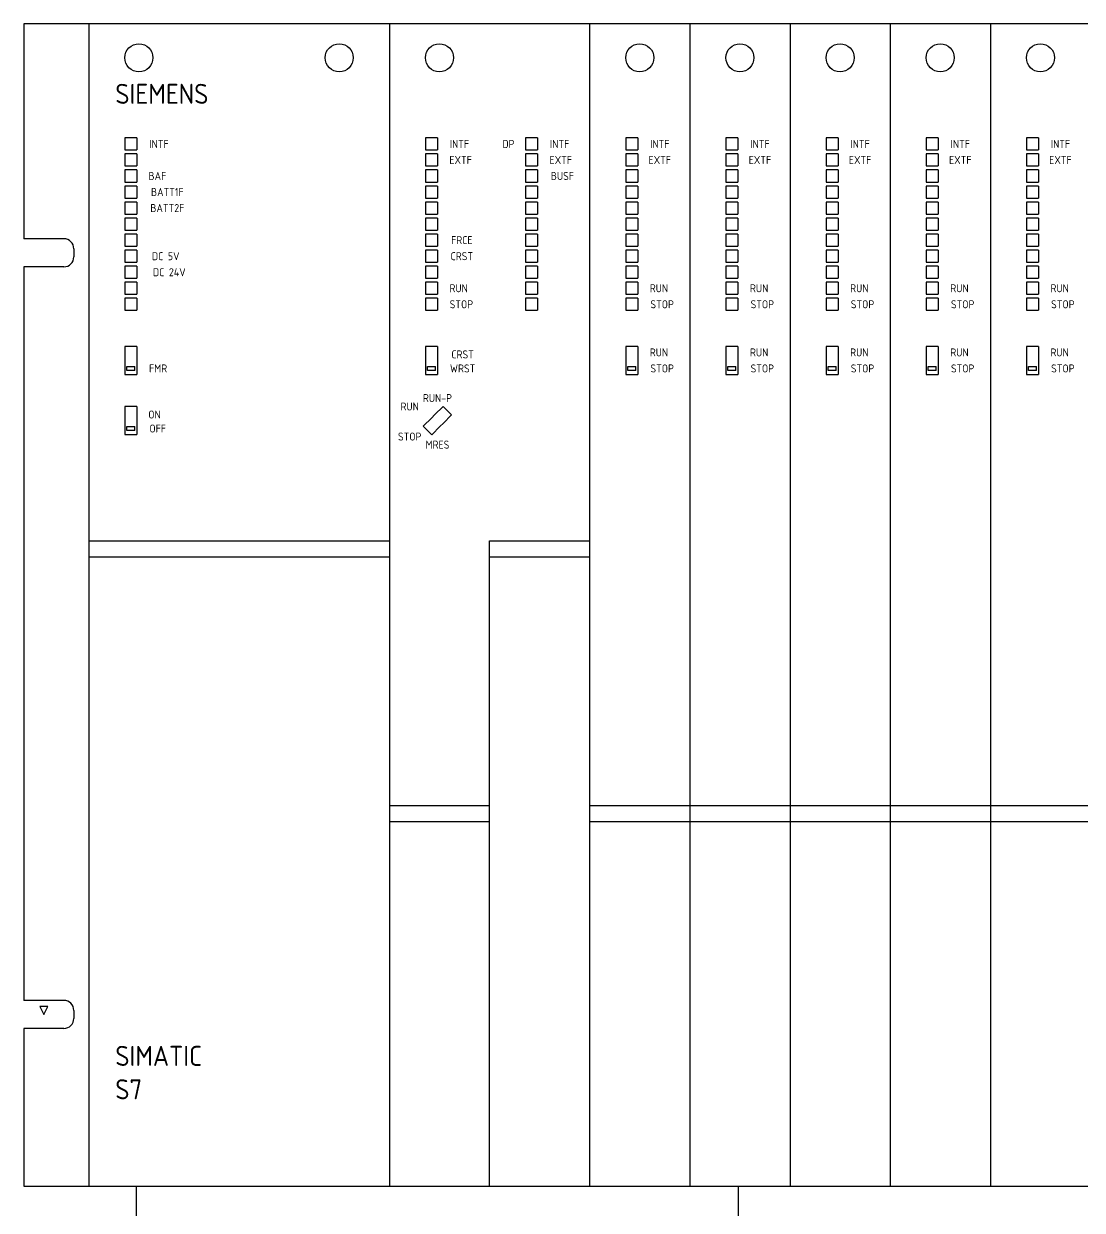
# Model space of a CAD drawing. Extents: x 0 to 34, y 0 to 22.
# Drawn here: x 21.797 to 22.811, y 18.123 to 19.259 of the extents above; entities that cross this region are included whole.
import ezdxf

# ---------------------------------------------------------------- set-up
doc = ezdxf.new("R2010")
doc.units = 0
doc.header["$LTSCALE"] = 0.375
doc.header["$MEASUREMENT"] = 0
doc.layers.get('0').update_dxf_attribs({"color": 4})
for name, color, linetype in [('INSERT_POINT', 1, 'Continuous'), ('OBJ', 7, 'Continuous'), ('TEXT', 7, 'Continuous')]:
    doc.layers.add(name, color=color, linetype=linetype)
doc.styles.get("Standard").update_dxf_attribs({"font": 'isocp.shx'})

# ---------------------------------------------------------------- blocks, each defined once
blk = doc.blocks.new('INSPOINT')
at = {"layer": 'INSERT_POINT', "linetype": 'Continuous'}
for p, q in [((1, 2), (-1, 2)), ((-1, 2), (0, 0)), ((0, 0), (1, 2))]:
    blk.add_line(p, q, dxfattribs=at)
blk = doc.blocks.new('A$C65E74766')
at = {"layer": 'OBJ'}
for p, q in [((1.31361, 0.41423), (0, 0.41423)), ((0, 0.41423), (0, 0.26817)), ((0.04424, 0.41423), (0.04424, -0.3753)), ((0.24843, 0.41423), (0.24843, -0.3753)), ((0.38455, 0.41423), (0.38455, -0.3753)), ((0.45262, 0.41423), (0.45262, -0.3753)), ((0.52068, 0.41423), (0.52068, -0.3753)), ((0.58874, 0.41423), (0.58874, -0.3753)), ((0.6568, 0.41423), (0.6568, -0.3753)), ((0.07691, 0.33664), (0.06874, 0.33664)), ((0.06874, 0.33664), (0.06874, 0.32847)), ((0.07691, 0.33664), (0.07691, 0.32847)), ((0.2811, 0.33664), (0.27293, 0.33664)), ((0.27293, 0.33664), (0.27293, 0.32847)), ((0.2811, 0.33664), (0.2811, 0.32847)), ((0.34099, 0.33664), (0.34099, 0.32847)), ((0.34916, 0.33664), (0.34099, 0.33664)), ((0.34916, 0.33664), (0.34916, 0.32847)), ((0.41722, 0.33664), (0.40906, 0.33664)), ((0.40906, 0.33664), (0.40906, 0.32847)), ((0.41722, 0.33664), (0.41722, 0.32847)), ((0.47712, 0.33664), (0.47712, 0.32847)), ((0.48529, 0.33664), (0.47712, 0.33664)), ((0.48529, 0.33664), (0.48529, 0.32847)), ((0.55335, 0.33664), (0.54518, 0.33664)), ((0.54518, 0.33664), (0.54518, 0.32847)), ((0.55335, 0.33664), (0.55335, 0.32847)), ((0.62141, 0.33664), (0.61324, 0.33664)), ((0.61324, 0.33664), (0.61324, 0.32847)), ((0.62141, 0.33664), (0.62141, 0.32847)), ((0.68947, 0.33664), (0.68131, 0.33664)), ((0.68131, 0.33664), (0.68131, 0.32847)), ((0.68947, 0.33664), (0.68947, 0.32847)), ((0.06874, 0.32847), (0.07691, 0.32847)), ((0.07691, 0.32575), (0.06874, 0.32575)), ((0.06874, 0.32575), (0.06874, 0.31758)), ((0.07691, 0.32575), (0.07691, 0.31758)), ((0.27293, 0.32847), (0.2811, 0.32847)), ((0.27293, 0.32575), (0.27293, 0.31758)), ((0.2811, 0.32575), (0.27293, 0.32575)), ((0.2811, 0.32575), (0.2811, 0.31758)), ((0.34099, 0.32847), (0.34916, 0.32847)), ((0.34099, 0.32575), (0.34099, 0.31758)), ((0.34916, 0.32575), (0.34099, 0.32575)), ((0.34916, 0.32575), (0.34916, 0.31758)), ((0.40906, 0.32847), (0.41722, 0.32847)), ((0.40906, 0.32575), (0.40906, 0.31758)), ((0.41722, 0.32575), (0.40906, 0.32575)), ((0.41722, 0.32575), (0.41722, 0.31758)), ((0.47712, 0.32847), (0.48529, 0.32847)), ((0.47712, 0.32575), (0.47712, 0.31758)), ((0.48529, 0.32575), (0.47712, 0.32575)), ((0.48529, 0.32575), (0.48529, 0.31758)), ((0.54518, 0.32847), (0.55335, 0.32847)), ((0.55335, 0.32575), (0.54518, 0.32575)), ((0.54518, 0.32575), (0.54518, 0.31758)), ((0.55335, 0.32575), (0.55335, 0.31758)), ((0.61324, 0.32847), (0.62141, 0.32847)), ((0.61324, 0.32575), (0.61324, 0.31758)), ((0.62141, 0.32575), (0.61324, 0.32575)), ((0.62141, 0.32575), (0.62141, 0.31758)), ((0.68131, 0.32847), (0.68947, 0.32847)), ((0.68947, 0.32575), (0.68131, 0.32575)), ((0.68131, 0.32575), (0.68131, 0.31758)), ((0.68947, 0.32575), (0.68947, 0.31758)), ((0.06874, 0.31758), (0.07691, 0.31758)), ((0.07691, 0.31486), (0.06874, 0.31486)), ((0.06874, 0.31486), (0.06874, 0.30669)), ((0.07691, 0.31486), (0.07691, 0.30669)), ((0.27293, 0.31758), (0.2811, 0.31758)), ((0.27293, 0.31486), (0.27293, 0.30669)), ((0.2811, 0.31486), (0.27293, 0.31486)), ((0.2811, 0.31486), (0.2811, 0.30669)), ((0.34099, 0.31758), (0.34916, 0.31758)), ((0.34916, 0.31486), (0.34099, 0.31486)), ((0.34099, 0.31486), (0.34099, 0.30669)), ((0.34916, 0.31486), (0.34916, 0.30669)), ((0.40906, 0.31758), (0.41722, 0.31758)), ((0.40906, 0.31486), (0.40906, 0.30669)), ((0.41722, 0.31486), (0.40906, 0.31486)), ((0.41722, 0.31486), (0.41722, 0.30669)), ((0.47712, 0.31758), (0.48529, 0.31758)), ((0.48529, 0.31486), (0.47712, 0.31486)), ((0.47712, 0.31486), (0.47712, 0.30669)), ((0.48529, 0.31486), (0.48529, 0.30669)), ((0.54518, 0.31758), (0.55335, 0.31758)), ((0.55335, 0.31486), (0.54518, 0.31486)), ((0.54518, 0.31486), (0.54518, 0.30669)), ((0.55335, 0.31486), (0.55335, 0.30669)), ((0.61324, 0.31758), (0.62141, 0.31758)), ((0.62141, 0.31486), (0.61324, 0.31486)), ((0.61324, 0.31486), (0.61324, 0.30669)), ((0.62141, 0.31486), (0.62141, 0.30669)), ((0.68131, 0.31758), (0.68947, 0.31758)), ((0.68947, 0.31486), (0.68131, 0.31486)), ((0.68131, 0.31486), (0.68131, 0.30669)), ((0.68947, 0.31486), (0.68947, 0.30669)), ((0.06874, 0.30669), (0.07691, 0.30669)), ((0.27293, 0.30669), (0.2811, 0.30669)), ((0.34099, 0.30669), (0.34916, 0.30669)), ((0.40906, 0.30669), (0.41722, 0.30669)), ((0.47712, 0.30669), (0.48529, 0.30669)), ((0.54518, 0.30669), (0.55335, 0.30669)), ((0.61324, 0.30669), (0.62141, 0.30669)), ((0.68131, 0.30669), (0.68947, 0.30669)), ((0.07691, 0.30397), (0.06874, 0.30397)), ((0.06874, 0.30397), (0.06874, 0.2958)), ((0.07691, 0.30397), (0.07691, 0.2958)), ((0.27293, 0.30397), (0.27293, 0.2958)), ((0.2811, 0.30397), (0.27293, 0.30397)), ((0.2811, 0.30397), (0.2811, 0.2958)), ((0.34916, 0.30397), (0.34099, 0.30397)), ((0.34099, 0.30397), (0.34099, 0.2958)), ((0.34916, 0.30397), (0.34916, 0.2958)), ((0.40906, 0.30397), (0.40906, 0.2958)), ((0.41722, 0.30397), (0.40906, 0.30397)), ((0.41722, 0.30397), (0.41722, 0.2958)), ((0.48529, 0.30397), (0.47712, 0.30397)), ((0.47712, 0.30397), (0.47712, 0.2958)), ((0.48529, 0.30397), (0.48529, 0.2958)), ((0.55335, 0.30397), (0.54518, 0.30397)), ((0.54518, 0.30397), (0.54518, 0.2958)), ((0.55335, 0.30397), (0.55335, 0.2958)), ((0.62141, 0.30397), (0.61324, 0.30397)), ((0.61324, 0.30397), (0.61324, 0.2958)), ((0.62141, 0.30397), (0.62141, 0.2958)), ((0.68947, 0.30397), (0.68131, 0.30397)), ((0.68131, 0.30397), (0.68131, 0.2958)), ((0.68947, 0.30397), (0.68947, 0.2958)), ((0.06874, 0.2958), (0.07691, 0.2958)), ((0.07691, 0.29308), (0.06874, 0.29308)), ((0.06874, 0.29308), (0.06874, 0.28491)), ((0.07691, 0.29308), (0.07691, 0.28491)), ((0.27293, 0.2958), (0.2811, 0.2958)), ((0.27293, 0.29308), (0.27293, 0.28491)), ((0.2811, 0.29308), (0.27293, 0.29308)), ((0.2811, 0.29308), (0.2811, 0.28491)), ((0.34099, 0.2958), (0.34916, 0.2958)), ((0.34099, 0.29308), (0.34099, 0.28491)), ((0.34916, 0.29308), (0.34099, 0.29308)), ((0.34916, 0.29308), (0.34916, 0.28491)), ((0.40906, 0.2958), (0.41722, 0.2958)), ((0.40906, 0.29308), (0.40906, 0.28491)), ((0.41722, 0.29308), (0.40906, 0.29308)), ((0.41722, 0.29308), (0.41722, 0.28491)), ((0.47712, 0.2958), (0.48529, 0.2958)), ((0.47712, 0.29308), (0.47712, 0.28491)), ((0.48529, 0.29308), (0.47712, 0.29308)), ((0.48529, 0.29308), (0.48529, 0.28491)), ((0.54518, 0.2958), (0.55335, 0.2958)), ((0.55335, 0.29308), (0.54518, 0.29308)), ((0.54518, 0.29308), (0.54518, 0.28491)), ((0.55335, 0.29308), (0.55335, 0.28491)), ((0.61324, 0.2958), (0.62141, 0.2958)), ((0.61324, 0.29308), (0.61324, 0.28491)), ((0.62141, 0.29308), (0.61324, 0.29308)), ((0.62141, 0.29308), (0.62141, 0.28491)), ((0.68131, 0.2958), (0.68947, 0.2958)), ((0.68947, 0.29308), (0.68131, 0.29308)), ((0.68131, 0.29308), (0.68131, 0.28491)), ((0.68947, 0.29308), (0.68947, 0.28491)), ((0.06874, 0.28491), (0.07691, 0.28491)), ((0.07691, 0.28219), (0.06874, 0.28219)), ((0.06874, 0.28219), (0.06874, 0.27402)), ((0.07691, 0.28219), (0.07691, 0.27402)), ((0.27293, 0.28491), (0.2811, 0.28491)), ((0.27293, 0.28219), (0.27293, 0.27402)), ((0.2811, 0.28219), (0.27293, 0.28219)), ((0.2811, 0.28219), (0.2811, 0.27402)), ((0.34099, 0.28491), (0.34916, 0.28491)), ((0.34916, 0.28219), (0.34099, 0.28219)), ((0.34099, 0.28219), (0.34099, 0.27402)), ((0.34916, 0.28219), (0.34916, 0.27402)), ((0.40906, 0.28491), (0.41722, 0.28491)), ((0.40906, 0.28219), (0.40906, 0.27402)), ((0.41722, 0.28219), (0.40906, 0.28219)), ((0.41722, 0.28219), (0.41722, 0.27402)), ((0.47712, 0.28491), (0.48529, 0.28491)), ((0.48529, 0.28219), (0.47712, 0.28219)), ((0.47712, 0.28219), (0.47712, 0.27402)), ((0.48529, 0.28219), (0.48529, 0.27402)), ((0.54518, 0.28491), (0.55335, 0.28491)), ((0.55335, 0.28219), (0.54518, 0.28219)), ((0.54518, 0.28219), (0.54518, 0.27402)), ((0.55335, 0.28219), (0.55335, 0.27402)), ((0.61324, 0.28491), (0.62141, 0.28491)), ((0.62141, 0.28219), (0.61324, 0.28219)), ((0.61324, 0.28219), (0.61324, 0.27402)), ((0.62141, 0.28219), (0.62141, 0.27402)), ((0.68131, 0.28491), (0.68947, 0.28491)), ((0.68947, 0.28219), (0.68131, 0.28219)), ((0.68131, 0.28219), (0.68131, 0.27402)), ((0.68947, 0.28219), (0.68947, 0.27402)), ((0.06874, 0.27402), (0.07691, 0.27402)), ((0.27293, 0.27402), (0.2811, 0.27402)), ((0.34099, 0.27402), (0.34916, 0.27402)), ((0.40906, 0.27402), (0.41722, 0.27402)), ((0.47712, 0.27402), (0.48529, 0.27402)), ((0.54518, 0.27402), (0.55335, 0.27402)), ((0.61324, 0.27402), (0.62141, 0.27402)), ((0.68131, 0.27402), (0.68947, 0.27402)), ((0.02723, 0.26817), (0, 0.26817)), ((0.06874, 0.2713), (0.06874, 0.26313)), ((0.07691, 0.2713), (0.06874, 0.2713)), ((0.07691, 0.2713), (0.07691, 0.26313)), ((0.27293, 0.2713), (0.27293, 0.26313)), ((0.2811, 0.2713), (0.27293, 0.2713)), ((0.2811, 0.2713), (0.2811, 0.26313)), ((0.34099, 0.2713), (0.34099, 0.26313)), ((0.34916, 0.2713), (0.34099, 0.2713)), ((0.34916, 0.2713), (0.34916, 0.26313)), ((0.40906, 0.2713), (0.40906, 0.26313)), ((0.41722, 0.2713), (0.40906, 0.2713)), ((0.41722, 0.2713), (0.41722, 0.26313)), ((0.47712, 0.2713), (0.47712, 0.26313)), ((0.48529, 0.2713), (0.47712, 0.2713)), ((0.48529, 0.2713), (0.48529, 0.26313)), ((0.55335, 0.2713), (0.54518, 0.2713)), ((0.54518, 0.2713), (0.54518, 0.26313)), ((0.55335, 0.2713), (0.55335, 0.26313)), ((0.61324, 0.2713), (0.61324, 0.26313)), ((0.62141, 0.2713), (0.61324, 0.2713)), ((0.62141, 0.2713), (0.62141, 0.26313)), ((0.68131, 0.2713), (0.68131, 0.26313)), ((0.68947, 0.2713), (0.68131, 0.2713)), ((0.68947, 0.2713), (0.68947, 0.26313)), ((0.03403, 0.26136), (0.03403, 0.25592)), ((0.06874, 0.26313), (0.07691, 0.26313)), ((0.07691, 0.26041), (0.06874, 0.26041)), ((0.06874, 0.26041), (0.06874, 0.25224)), ((0.07691, 0.26041), (0.07691, 0.25224)), ((0.27293, 0.26313), (0.2811, 0.26313)), ((0.2811, 0.26041), (0.27293, 0.26041)), ((0.27293, 0.26041), (0.27293, 0.25224)), ((0.2811, 0.26041), (0.2811, 0.25224)), ((0.34099, 0.26313), (0.34916, 0.26313)), ((0.34916, 0.26041), (0.34099, 0.26041)), ((0.34099, 0.26041), (0.34099, 0.25224)), ((0.34916, 0.26041), (0.34916, 0.25224)), ((0.40906, 0.26313), (0.41722, 0.26313)), ((0.41722, 0.26041), (0.40906, 0.26041)), ((0.40906, 0.26041), (0.40906, 0.25224)), ((0.41722, 0.26041), (0.41722, 0.25224)), ((0.47712, 0.26313), (0.48529, 0.26313)), ((0.48529, 0.26041), (0.47712, 0.26041)), ((0.47712, 0.26041), (0.47712, 0.25224)), ((0.48529, 0.26041), (0.48529, 0.25224)), ((0.54518, 0.26313), (0.55335, 0.26313)), ((0.55335, 0.26041), (0.54518, 0.26041)), ((0.54518, 0.26041), (0.54518, 0.25224)), ((0.55335, 0.26041), (0.55335, 0.25224)), ((0.61324, 0.26313), (0.62141, 0.26313)), ((0.62141, 0.26041), (0.61324, 0.26041)), ((0.61324, 0.26041), (0.61324, 0.25224)), ((0.62141, 0.26041), (0.62141, 0.25224)), ((0.68131, 0.26313), (0.68947, 0.26313)), ((0.68947, 0.26041), (0.68131, 0.26041)), ((0.68131, 0.26041), (0.68131, 0.25224)), ((0.68947, 0.26041), (0.68947, 0.25224)), ((0.06874, 0.25224), (0.07691, 0.25224)), ((0.27293, 0.25224), (0.2811, 0.25224)), ((0.34099, 0.25224), (0.34916, 0.25224)), ((0.40906, 0.25224), (0.41722, 0.25224)), ((0.47712, 0.25224), (0.48529, 0.25224)), ((0.54518, 0.25224), (0.55335, 0.25224)), ((0.61324, 0.25224), (0.62141, 0.25224)), ((0.68131, 0.25224), (0.68947, 0.25224)), ((0, 0.24911), (0, -0.24911)), ((0.02723, 0.24911), (0, 0.24911)), ((0.07691, 0.24952), (0.06874, 0.24952)), ((0.06874, 0.24952), (0.06874, 0.24135)), ((0.07691, 0.24952), (0.07691, 0.24135)), ((0.27293, 0.24952), (0.27293, 0.24135)), ((0.2811, 0.24952), (0.27293, 0.24952)), ((0.2811, 0.24952), (0.2811, 0.24135)), ((0.34916, 0.24952), (0.34099, 0.24952)), ((0.34099, 0.24952), (0.34099, 0.24135)), ((0.34916, 0.24952), (0.34916, 0.24135)), ((0.40906, 0.24952), (0.40906, 0.24135)), ((0.41722, 0.24952), (0.40906, 0.24952)), ((0.41722, 0.24952), (0.41722, 0.24135)), ((0.48529, 0.24952), (0.47712, 0.24952)), ((0.47712, 0.24952), (0.47712, 0.24135)), ((0.48529, 0.24952), (0.48529, 0.24135)), ((0.55335, 0.24952), (0.54518, 0.24952)), ((0.54518, 0.24952), (0.54518, 0.24135)), ((0.55335, 0.24952), (0.55335, 0.24135)), ((0.62141, 0.24952), (0.61324, 0.24952)), ((0.61324, 0.24952), (0.61324, 0.24135)), ((0.62141, 0.24952), (0.62141, 0.24135)), ((0.68947, 0.24952), (0.68131, 0.24952)), ((0.68131, 0.24952), (0.68131, 0.24135)), ((0.68947, 0.24952), (0.68947, 0.24135)), ((0.06874, 0.24135), (0.07691, 0.24135)), ((0.06874, 0.23863), (0.06874, 0.23046)), ((0.07691, 0.23863), (0.06874, 0.23863)), ((0.07691, 0.23863), (0.07691, 0.23046)), ((0.27293, 0.24135), (0.2811, 0.24135)), ((0.27293, 0.23863), (0.27293, 0.23046)), ((0.2811, 0.23863), (0.27293, 0.23863)), ((0.2811, 0.23863), (0.2811, 0.23046)), ((0.34099, 0.24135), (0.34916, 0.24135)), ((0.34099, 0.23863), (0.34099, 0.23046)), ((0.34916, 0.23863), (0.34099, 0.23863)), ((0.34916, 0.23863), (0.34916, 0.23046)), ((0.40906, 0.24135), (0.41722, 0.24135)), ((0.40906, 0.23863), (0.40906, 0.23046)), ((0.41722, 0.23863), (0.40906, 0.23863)), ((0.41722, 0.23863), (0.41722, 0.23046)), ((0.47712, 0.24135), (0.48529, 0.24135)), ((0.47712, 0.23863), (0.47712, 0.23046)), ((0.48529, 0.23863), (0.47712, 0.23863)), ((0.48529, 0.23863), (0.48529, 0.23046)), ((0.54518, 0.24135), (0.55335, 0.24135)), ((0.55335, 0.23863), (0.54518, 0.23863)), ((0.54518, 0.23863), (0.54518, 0.23046)), ((0.55335, 0.23863), (0.55335, 0.23046)), ((0.61324, 0.24135), (0.62141, 0.24135)), ((0.61324, 0.23863), (0.61324, 0.23046)), ((0.62141, 0.23863), (0.61324, 0.23863)), ((0.62141, 0.23863), (0.62141, 0.23046)), ((0.68131, 0.24135), (0.68947, 0.24135)), ((0.68131, 0.23863), (0.68131, 0.23046)), ((0.68947, 0.23863), (0.68131, 0.23863)), ((0.68947, 0.23863), (0.68947, 0.23046)), ((0.06874, 0.23046), (0.07691, 0.23046)), ((0.07691, 0.22774), (0.06874, 0.22774)), ((0.06874, 0.22774), (0.06874, 0.21957)), ((0.07691, 0.22774), (0.07691, 0.21957)), ((0.27293, 0.23046), (0.2811, 0.23046)), ((0.27293, 0.22774), (0.27293, 0.21957)), ((0.2811, 0.22774), (0.27293, 0.22774)), ((0.2811, 0.22774), (0.2811, 0.21957)), ((0.34099, 0.23046), (0.34916, 0.23046)), ((0.34916, 0.22774), (0.34099, 0.22774)), ((0.34099, 0.22774), (0.34099, 0.21957)), ((0.34916, 0.22774), (0.34916, 0.21957)), ((0.40906, 0.23046), (0.41722, 0.23046)), ((0.40906, 0.22774), (0.40906, 0.21957)), ((0.41722, 0.22774), (0.40906, 0.22774)), ((0.41722, 0.22774), (0.41722, 0.21957)), ((0.47712, 0.23046), (0.48529, 0.23046)), ((0.48529, 0.22774), (0.47712, 0.22774)), ((0.47712, 0.22774), (0.47712, 0.21957)), ((0.48529, 0.22774), (0.48529, 0.21957)), ((0.54518, 0.23046), (0.55335, 0.23046)), ((0.55335, 0.22774), (0.54518, 0.22774)), ((0.54518, 0.22774), (0.54518, 0.21957)), ((0.55335, 0.22774), (0.55335, 0.21957)), ((0.61324, 0.23046), (0.62141, 0.23046)), ((0.62141, 0.22774), (0.61324, 0.22774)), ((0.61324, 0.22774), (0.61324, 0.21957)), ((0.62141, 0.22774), (0.62141, 0.21957)), ((0.68131, 0.23046), (0.68947, 0.23046)), ((0.68947, 0.22774), (0.68131, 0.22774)), ((0.68131, 0.22774), (0.68131, 0.21957)), ((0.68947, 0.22774), (0.68947, 0.21957)), ((0.06874, 0.21957), (0.07691, 0.21957)), ((0.27293, 0.21957), (0.2811, 0.21957)), ((0.34099, 0.21957), (0.34916, 0.21957)), ((0.40906, 0.21957), (0.41722, 0.21957)), ((0.47712, 0.21957), (0.48529, 0.21957)), ((0.54518, 0.21957), (0.55335, 0.21957)), ((0.61324, 0.21957), (0.62141, 0.21957)), ((0.68131, 0.21957), (0.68947, 0.21957)), ((0.06874, 0.19507), (0.06874, 0.1869)), ((0.07691, 0.19507), (0.06874, 0.19507)), ((0.07691, 0.19507), (0.07691, 0.1869)), ((0.27293, 0.19507), (0.27293, 0.1869)), ((0.2811, 0.19507), (0.27293, 0.19507)), ((0.2811, 0.19507), (0.2811, 0.1869)), ((0.40906, 0.19507), (0.40906, 0.1869)), ((0.41722, 0.19507), (0.40906, 0.19507)), ((0.41722, 0.19507), (0.41722, 0.1869)), ((0.47712, 0.19507), (0.47712, 0.1869)), ((0.48529, 0.19507), (0.47712, 0.19507)), ((0.48529, 0.19507), (0.48529, 0.1869)), ((0.54518, 0.19507), (0.54518, 0.1869)), ((0.55335, 0.19507), (0.54518, 0.19507)), ((0.55335, 0.19507), (0.55335, 0.1869)), ((0.61324, 0.19507), (0.61324, 0.1869)), ((0.62141, 0.19507), (0.61324, 0.19507)), ((0.62141, 0.19507), (0.62141, 0.1869)), ((0.68131, 0.19507), (0.68131, 0.1869)), ((0.68947, 0.19507), (0.68131, 0.19507)), ((0.68947, 0.19507), (0.68947, 0.1869)), ((0.06874, 0.1869), (0.06874, 0.18418)), ((0.07691, 0.1869), (0.07691, 0.18418)), ((0.27293, 0.1869), (0.27293, 0.18418)), ((0.2811, 0.1869), (0.2811, 0.18418)), ((0.40906, 0.1869), (0.40906, 0.18418)), ((0.41722, 0.1869), (0.41722, 0.18418)), ((0.47712, 0.1869), (0.47712, 0.18418)), ((0.48529, 0.1869), (0.48529, 0.18418)), ((0.54518, 0.1869), (0.54518, 0.18418)), ((0.55335, 0.1869), (0.55335, 0.18418)), ((0.61324, 0.1869), (0.61324, 0.18418)), ((0.62141, 0.1869), (0.62141, 0.18418)), ((0.68131, 0.1869), (0.68131, 0.18418)), ((0.68947, 0.1869), (0.68947, 0.18418)), ((0.06874, 0.18418), (0.06874, 0.17601)), ((0.0701, 0.18145), (0.07555, 0.18145)), ((0.0701, 0.17873), (0.0701, 0.18145)), ((0.07555, 0.17873), (0.0701, 0.17873)), ((0.07555, 0.17873), (0.07555, 0.18145)), ((0.07691, 0.18418), (0.07691, 0.17601)), ((0.27293, 0.18418), (0.27293, 0.17601)), ((0.27429, 0.18145), (0.27974, 0.18145)), ((0.27429, 0.17873), (0.27429, 0.18145)), ((0.27974, 0.17873), (0.27429, 0.17873)), ((0.27974, 0.17873), (0.27974, 0.18145)), ((0.2811, 0.18418), (0.2811, 0.17601)), ((0.40906, 0.18418), (0.40906, 0.17601)), ((0.41042, 0.18145), (0.41586, 0.18145)), ((0.41042, 0.17873), (0.41042, 0.18145)), ((0.41586, 0.17873), (0.41042, 0.17873)), ((0.41586, 0.17873), (0.41586, 0.18145)), ((0.41722, 0.18418), (0.41722, 0.17601)), ((0.47712, 0.18418), (0.47712, 0.17601)), ((0.47848, 0.17873), (0.47848, 0.18145)), ((0.47848, 0.18145), (0.48392, 0.18145)), ((0.48392, 0.17873), (0.47848, 0.17873)), ((0.48392, 0.17873), (0.48392, 0.18145)), ((0.48529, 0.18418), (0.48529, 0.17601)), ((0.54518, 0.18418), (0.54518, 0.17601)), ((0.54654, 0.17873), (0.54654, 0.18145)), ((0.54654, 0.18145), (0.55199, 0.18145)), ((0.55199, 0.17873), (0.54654, 0.17873)), ((0.55199, 0.17873), (0.55199, 0.18145)), ((0.55335, 0.18418), (0.55335, 0.17601)), ((0.61324, 0.18418), (0.61324, 0.17601)), ((0.6146, 0.18145), (0.62005, 0.18145)), ((0.6146, 0.17873), (0.6146, 0.18145)), ((0.62005, 0.17873), (0.6146, 0.17873)), ((0.62005, 0.17873), (0.62005, 0.18145)), ((0.62141, 0.18418), (0.62141, 0.17601)), ((0.68131, 0.18418), (0.68131, 0.17601)), ((0.68267, 0.18145), (0.68811, 0.18145)), ((0.68267, 0.17873), (0.68267, 0.18145)), ((0.68811, 0.17873), (0.68267, 0.17873)), ((0.68811, 0.17873), (0.68811, 0.18145)), ((0.68947, 0.18418), (0.68947, 0.17601)), ((0.06874, 0.17601), (0.07691, 0.17601)), ((0.27293, 0.17601), (0.2811, 0.17601)), ((0.40906, 0.17601), (0.41722, 0.17601)), ((0.47712, 0.17601), (0.48529, 0.17601)), ((0.54518, 0.17601), (0.55335, 0.17601)), ((0.61324, 0.17601), (0.62141, 0.17601)), ((0.68131, 0.17601), (0.68947, 0.17601)), ((0.06874, 0.15423), (0.06874, 0.14606)), ((0.07691, 0.15423), (0.06874, 0.15423)), ((0.07691, 0.15423), (0.07691, 0.14606)), ((0.27917, 0.14855), (0.28495, 0.15433)), ((0.29072, 0.14855), (0.28495, 0.15433)), ((0.06874, 0.14606), (0.06874, 0.14334)), ((0.07691, 0.14606), (0.07691, 0.14334)), ((0.27147, 0.14085), (0.27725, 0.14663)), ((0.27725, 0.14663), (0.27917, 0.14855)), ((0.28495, 0.14278), (0.29072, 0.14855)), ((0.06874, 0.14334), (0.06874, 0.13517)), ((0.0701, 0.14062), (0.07555, 0.14062)), ((0.0701, 0.13789), (0.0701, 0.14062)), ((0.07555, 0.13789), (0.0701, 0.13789)), ((0.07555, 0.13789), (0.07555, 0.14062)), ((0.07691, 0.14334), (0.07691, 0.13517)), ((0.27147, 0.14085), (0.27725, 0.13508)), ((0.27725, 0.13508), (0.28302, 0.14085)), ((0.28302, 0.14085), (0.28495, 0.14278)), ((0.06874, 0.13517), (0.07691, 0.13517)), ((0.04424, 0.06303), (0.24843, 0.06303)), ((0.31649, -0.3753), (0.31649, 0.06303)), ((0.31649, 0.06303), (0.38455, 0.06303)), ((0.04424, 0.05214), (0.24843, 0.05214)), ((0.31649, 0.05214), (0.38455, 0.05214)), ((0.24843, -0.11666), (0.31649, -0.11666)), ((0.38455, -0.11666), (1.26937, -0.11666)), ((0.24843, -0.12755), (0.31649, -0.12755)), ((0.38455, -0.12755), (1.26937, -0.12755)), ((0.02723, -0.24911), (0, -0.24911)), ((0.03403, -0.25592), (0.03403, -0.26136)), ((0, -0.26817), (0, -0.3753)), ((0.02723, -0.26817), (0, -0.26817)), ((0, -0.3753), (1.31361, -0.3753))]:
    blk.add_line(p, q, dxfattribs=at)
for centre in [(0.07827, 0.39109), (0.2144, 0.39109), (0.28246, 0.39109), (0.41858, 0.39109), (0.48665, 0.39109), (0.55471, 0.39109), (0.62277, 0.39109), (0.69083, 0.39109)]:
    blk.add_circle(centre, 0.00953, dxfattribs=at)
for centre, start, end in [((0.02723, 0.26136), 0, 90), ((0.02723, 0.25592), 270, 0), ((0.02723, -0.25592), 0, 90), ((0.02723, -0.26136), 270, 0)]:
    blk.add_arc(centre, 0.00681, start, end, dxfattribs=at)
at = {"layer": 'OBJ', "xscale": 0.002722500000000849, "yscale": 0.002722500000000849, "zscale": 0.002722500000000849}
blk.add_blockref('INSPOINT', (0.01361, -0.25864), dxfattribs=at)
at = {"layer": 'OBJ'}
for s, insert, char_height, width, attachment_point in [('SIEMENS', (0.06223, 0.37339), 0.013613, 0.1576328, 1), ('INTF', (0.09187, 0.33255), 0.005445, 0.0307643, 5), ('INTF', (0.29605, 0.33255), 0.005445, 0.0307643, 5), ('DP', (0.32938, 0.33255), 0.005445, 0.0307643, 5), ('INTF', (0.36412, 0.33255), 0.005445, 0.0307643, 5), ('INTF', (0.43218, 0.33255), 0.005445, 0.0307643, 5), ('INTF', (0.50024, 0.33255), 0.005445, 0.0307643, 5), ('INTF', (0.5683, 0.33255), 0.005445, 0.0307643, 5), ('INTF', (0.63637, 0.33255), 0.005445, 0.0307643, 5), ('INTF', (0.70443, 0.33255), 0.005445, 0.0307643, 5), ('EXTF', (0.29687, 0.32166), 0.005445, 0.0307643, 5), ('EXTF', (0.36493, 0.32166), 0.005445, 0.0307643, 5), ('EXTF', (0.43218, 0.32166), 0.005445, 0.0307643, 5), ('EXTF', (0.50024, 0.32166), 0.005445, 0.0307643, 5), ('EXTF', (0.5683, 0.32166), 0.005445, 0.0307643, 5), ('EXTF', (0.63637, 0.32166), 0.005445, 0.0307643, 5), ('EXTF', (0.70443, 0.32166), 0.005445, 0.0307643, 5), ('BAF', (0.0908, 0.31077), 0.005445, 0.0307643, 5), ('BUSF', (0.36602, 0.31077), 0.005445, 0.0307643, 5), ('BATT1F', (0.09758, 0.29988), 0.005445, 0.0307643, 5), ('BATT2F', (0.09758, 0.28899), 0.005445, 0.0307643, 5), ('FRCE', (0.29769, 0.26721), 0.005445, 0.0307643, 5), ('DC 5V', (0.09649, 0.25632), 0.005445, 0.0307643, 5), ('CRST', (0.29769, 0.25632), 0.005445, 0.0307643, 5), ('DC 24V', (0.09894, 0.24543), 0.005445, 0.0307643, 5), ('RUN', (0.29551, 0.23454), 0.005445, 0.0307643, 5), ('RUN', (0.43163, 0.23454), 0.005445, 0.0307643, 5), ('RUN', (0.4997, 0.23454), 0.005445, 0.0307643, 5), ('RUN', (0.56776, 0.23454), 0.005445, 0.0307643, 5), ('RUN', (0.63582, 0.23454), 0.005445, 0.0307643, 5), ('RUN', (0.70388, 0.23454), 0.005445, 0.0307643, 5), ('STOP', (0.29741, 0.22365), 0.005445, 0.0307643, 5), ('STOP', (0.43381, 0.22365), 0.005445, 0.0307643, 5), ('STOP', (0.50187, 0.22365), 0.005445, 0.0307643, 5), ('STOP', (0.56994, 0.22365), 0.005445, 0.0307643, 5), ('STOP', (0.638, 0.22365), 0.005445, 0.0307643, 5), ('STOP', (0.70606, 0.22365), 0.005445, 0.0307643, 5), ('RUN', (0.43163, 0.19098), 0.005445, 0.0307643, 5), ('RUN', (0.4997, 0.19098), 0.005445, 0.0307643, 5), ('RUN', (0.56776, 0.19098), 0.005445, 0.0307643, 5), ('RUN', (0.63582, 0.19098), 0.005445, 0.0307643, 5), ('RUN', (0.70388, 0.19098), 0.005445, 0.0307643, 5), ('CRST', (0.29823, 0.18962), 0.005445, 0.0307643, 5), ('FMR', (0.09132, 0.18009), 0.005445, 0.0307643, 5), ('WRST', (0.29823, 0.18009), 0.005445, 0.0307643, 5), ('STOP', (0.43381, 0.18009), 0.005445, 0.0307643, 5), ('STOP', (0.50187, 0.18009), 0.005445, 0.0307643, 5), ('STOP', (0.56994, 0.18009), 0.005445, 0.0307643, 5), ('STOP', (0.638, 0.18009), 0.005445, 0.0307643, 5), ('STOP', (0.70606, 0.18009), 0.005445, 0.0307643, 5), ('RUN-P', (0.28114, 0.15994), 0.005445, 0.0307643, 5), ('RUN', (0.26227, 0.15423), 0.005445, 0.0307643, 5), ('ON', (0.08887, 0.14878), 0.005445, 0.0307643, 5), ('OFF', (0.09105, 0.13926), 0.005445, 0.0307643, 5), ('STOP', (0.26227, 0.13382), 0.005445, 0.0307643, 5), ('MRES', (0.28114, 0.12833), 0.005445, 0.0307643, 5), ('SIMATIC\\PS7', (0.06223, -0.28001), 0.013613, 0.1576328, 1)]:
    blk.add_mtext(s, dxfattribs=dict(at, insert=insert, char_height=char_height, width=width, attachment_point=attachment_point))

msp = doc.modelspace()

# ---------------------------------------------------------------- linework, layer by layer
at = {"layer": 'TEXT'}
for p, q in [((21.9053, 18.1464), (21.9053, 12.5699)), ((22.4819, 18.1464), (22.4819, 15.4572))]:
    msp.add_line(p, q, dxfattribs=at)

# ---------------------------------------------------------------- block references
at = {"xscale": 1.409700000000081, "yscale": 1.409700000000081, "zscale": 1.409700000000081}
msp.add_blockref('A$C65E74766', (21.7975, 18.6755), dxfattribs=at)

doc.saveas('drawing.dxf')
